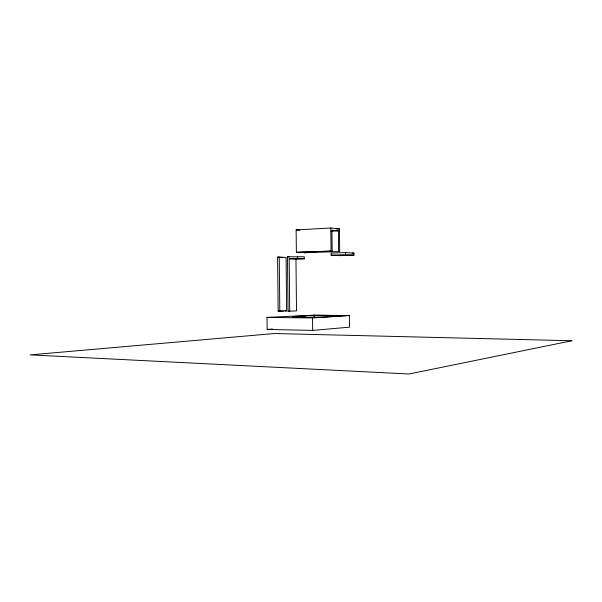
<?xml version="1.0" encoding="UTF-8"?>
<svg xmlns="http://www.w3.org/2000/svg" width="602" height="602" viewBox="0 0 602 602"><rect width="100%" height="100%" fill="white"/><g stroke="black" fill="none" stroke-linecap="round" stroke-linejoin="round"><path stroke-width="0.9" d="M312.679 330.408L349.499 327.172L349.378 315.546L313.537 315.192L267.025 317.397L267.153 329.437L312.679 330.408L312.543 317.939L349.378 315.546M267.153 329.437L272.51 329.016M314.101 315.275L292.805 316.554L305.124 316.69L292.835 317.45L326.186 316.923L346.722 315.591L314.101 315.275L314.124 316.991M339.686 251.516L338.617 251.455L338.407 230.844L331.928 230.197L332.146 251.064L296.365 252.321L296.131 229.911L330.814 228L339.445 228.895L339.686 251.516L304.221 252.742L305.327 252.802M336.661 229.046L339.445 228.895M330.965 231.236L338.407 230.844M279.81 311.204L286.642 310.865L286.085 257.385L277.597 257.144L278.169 311.189L279.81 311.204L279.238 257.084M288.065 311.257L296.508 310.925L295.958 259.048L289.178 258.762L289.735 311.272L288.065 311.257L287.493 256.798L304.266 256.761L304.288 258.77L295.958 259.048M278.169 311.189L283.301 310.941M296.365 252.321L332.146 251.064M345.473 252.569L331.077 253.088L331.1 255.18L339.724 255.632L353.976 255.143L353.953 253.066L345.473 252.569L345.495 254.676L353.976 255.143M352.17 253.126L353.953 253.066M331.1 255.18L345.495 254.676M289.178 258.762L304.288 258.77M285.017 310.85L286.642 310.865M267.025 317.397L312.543 317.939M277.597 257.144L282.737 257.37M287.493 256.798L289.193 256.873M296.131 229.911L299.713 230.25M330.814 228L331.055 251.004M297.546 256.444L297.561 258.484M571.9 340.755L408.976 374L30.1 354.887L274.429 333.523L571.9 340.755"/></g></svg>
